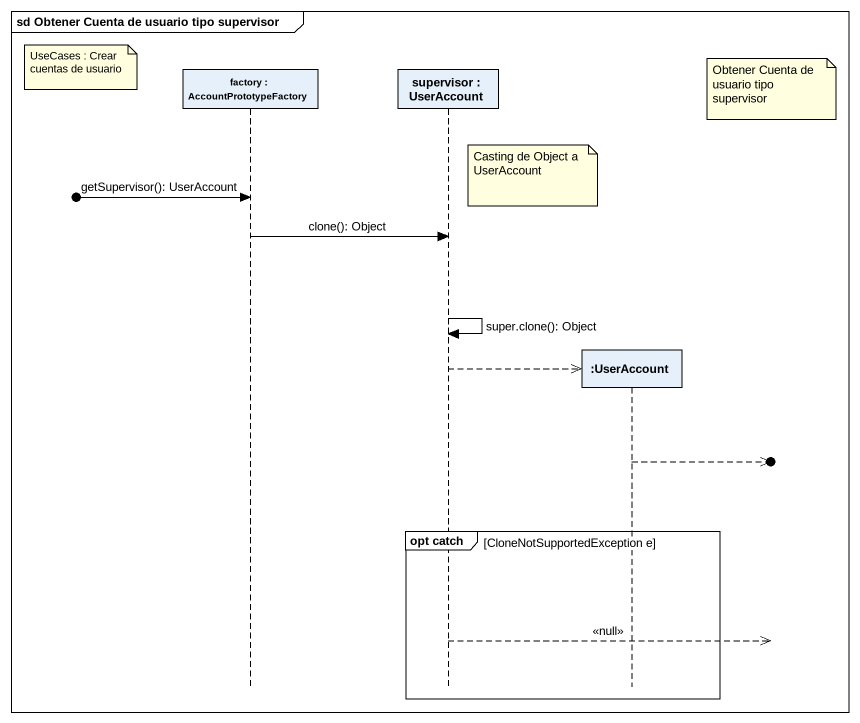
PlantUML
@startuml
mainframe sd Obtener Cuenta de usuario tipo supervisor
hide footbox
participant "factory : AccountPrototypeFactory" as factory
participant "supervisor : UserAccount" as supervisor
participant ":UserAccount" as UserAccount

note left of factory : UseCases : Crear cuentas de usuario
note right of UserAccount : Obtener Cuenta de usuario tipo supervisor
note right of supervisor : Casting de Object a UserAccount
[o-> factory : getSupervisor(): UserAccount
factory -> supervisor : clone(): Object
supervisor -> supervisor : super.clone(): Object
supervisor -->> UserAccount **
UserAccount -->>o]
group opt catch [CloneNotSupportedException e]
  supervisor -->>o] : <<null>>
end
@enduml
